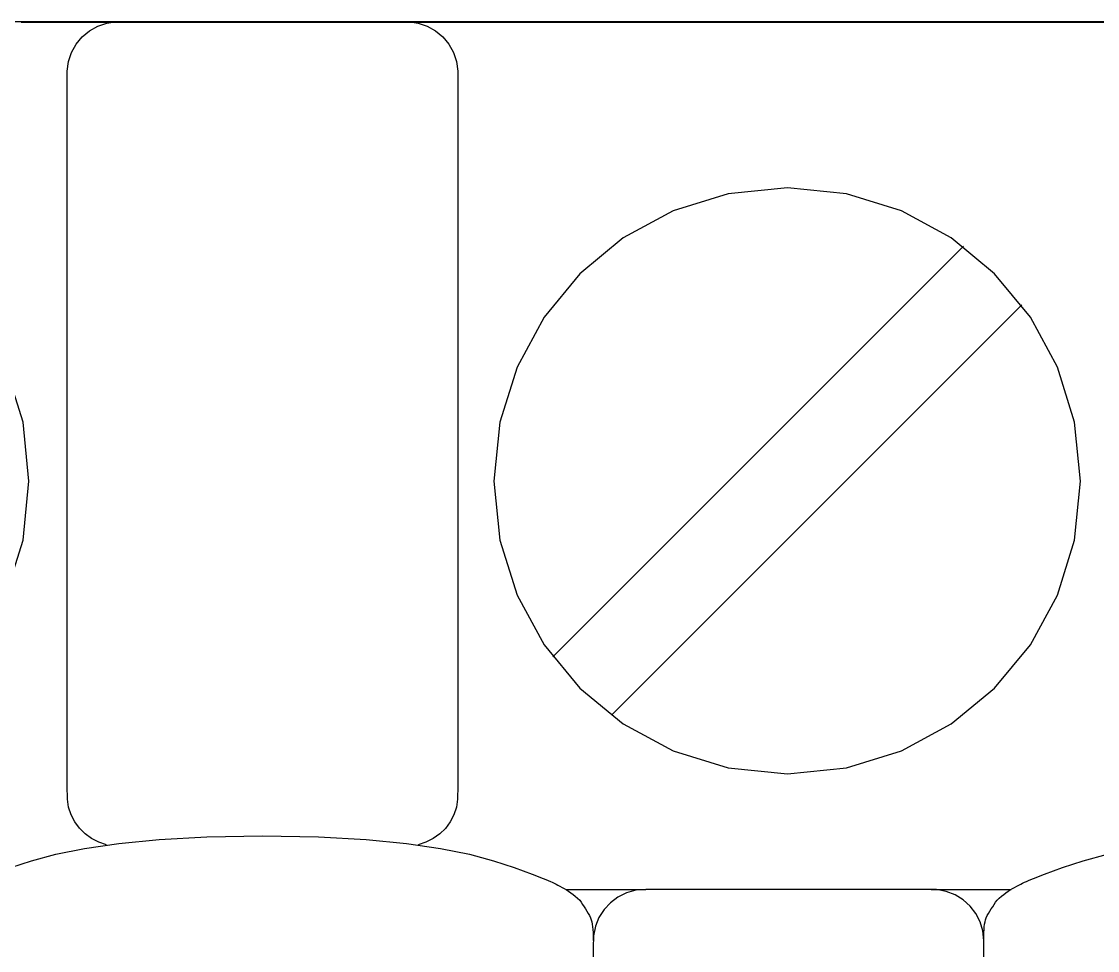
# Model space of a CAD drawing. Extents: x 1 to 47.7, y 0.2 to 35.
# Drawn here: x 36.133 to 36.747, y 9.655 to 10.185 of the extents above; entities that cross this region are included whole.
import ezdxf

# ---------------------------------------------------------------- set-up
doc = ezdxf.new("R2010")
doc.units = 0
doc.header["$MEASUREMENT"] = 0
for name, color, linetype in [('7_1__EMPTY_IO_BOARD_POSITI', 7, 'CONTINUOUS'), ('7_2___8__INDEPENDENT_INPUT', 7, 'CONTINUOUS'), ('7_3___8__OPTOISO_INDEPENDE', 7, 'CONTINUOUS'), ('7_4___24__OPTOISO_INDEPEND', 7, 'CONTINUOUS'), ('7_5___8__INDEPENDENT_INPUT', 7, 'CONTINUOUS'), ('7_6____8__INDEPENDENT_INPU', 7, 'CONTINUOUS'), ('7_7____8__OPTOISO_INDEPEND', 7, 'CONTINUOUS'), ('7_8____8__OPTOISO_INDEPEND', 7, 'CONTINUOUS')]:
    doc.layers.add(name, color=color, linetype=linetype)

msp = doc.modelspace()

# ---------------------------------------------------------------- linework, layer by layer
at = {"layer": '7_1__EMPTY_IO_BOARD_POSITI'}
msp.add_lwpolyline([(36.13318, 10.18502), (36.21066, 10.18502), (36.28529, 10.18502), (36.35692, 10.18502), (36.4254, 10.18502), (36.49057, 10.18502), (36.55229, 10.18502), (36.61038, 10.18502), (36.66471, 10.18502), (36.71512, 10.18502), (36.76146, 10.18502)], dxfattribs=at)
at = {"layer": '7_2___8__INDEPENDENT_INPUT'}
for points in [[(36.18195, 9.71544), (36.17751, 9.71694), (36.17342, 9.71906), (36.16974, 9.72174), (36.16652, 9.72494), (36.16384, 9.72858), (36.16175, 9.73261), (36.16032, 9.73698), (36.1596, 9.74161), (36.15953, 9.7491), (36.15953, 9.78134), (36.15953, 9.83543), (36.15953, 9.9031), (36.15953, 9.97609), (36.15953, 10.04612), (36.15953, 10.10493), (36.15953, 10.14426), (36.15954, 10.15701), (36.16024, 10.16257), (36.16197, 10.16776), (36.1646, 10.17247), (36.16805, 10.1766), (36.1722, 10.18006), (36.17695, 10.18275), (36.18221, 10.18455), (36.18786, 10.18539), (36.19284, 10.18543), (36.207, 10.18543), (36.22932, 10.18543), (36.25654, 10.18543), (36.28538, 10.18543), (36.3126, 10.18543), (36.33492, 10.18543), (36.34908, 10.18543), (36.35406, 10.18539), (36.35971, 10.18455), (36.36496, 10.18275), (36.36972, 10.18006), (36.37387, 10.1766), (36.37731, 10.17247), (36.37994, 10.16776), (36.38166, 10.16257), (36.38236, 10.15701), (36.38238, 10.14426), (36.38238, 10.10493), (36.38238, 10.04612), (36.38238, 9.97609), (36.38238, 9.9031), (36.38238, 9.83543), (36.38238, 9.78134), (36.38238, 9.7491), (36.3823, 9.7416), (36.38158, 9.73694), (36.38013, 9.73256), (36.37801, 9.72852), (36.3753, 9.72487), (36.37206, 9.72168), (36.36834, 9.71901), (36.3642, 9.71691), (36.35972, 9.71544)], [(36.75709, 10.18526), (36.72538, 10.18526), (36.69156, 10.18526), (36.65568, 10.18526), (36.6178, 10.18526), (36.57797, 10.18526), (36.49268, 10.18526), (36.40026, 10.18526), (36.30117, 10.18526), (36.19584, 10.18526), (36.08472, 10.18526)], [(36.43659, 9.82283), (36.67086, 10.0571)], [(36.47001, 9.78941), (36.70428, 10.02368)], [(36.12454, 9.85801), (36.13429, 9.88938), (36.13769, 9.92306), (36.13429, 9.95677), (36.12454, 9.98818)], [(36.12743, 9.70258), (36.13922, 9.7064), (36.15304, 9.71006), (36.16941, 9.71342), (36.18887, 9.7163), (36.21194, 9.71856), (36.23915, 9.72004), (36.27101, 9.72056), (36.30287, 9.72004), (36.33007, 9.71856), (36.35313, 9.7163), (36.37259, 9.71342), (36.38897, 9.71006), (36.40278, 9.7064), (36.41457, 9.70258), (36.42485, 9.69877), (36.43117, 9.69629), (36.43267, 9.69567), (36.43399, 9.69511), (36.43519, 9.69458), (36.4363, 9.69407), (36.43737, 9.69356), (36.43842, 9.69303), (36.43951, 9.69247), (36.44068, 9.69186), (36.44192, 9.69119), (36.44315, 9.69048), (36.44438, 9.68973), (36.44561, 9.68892), (36.44686, 9.68805), (36.44811, 9.68712), (36.4494, 9.68613), (36.45071, 9.68506), (36.45193, 9.68391), (36.45273, 9.68266), (36.45355, 9.6814), (36.4544, 9.68013), (36.45523, 9.67886), (36.45604, 9.67759), (36.4568, 9.67633), (36.45749, 9.67507), (36.45808, 9.67383), (36.4585, 9.67268), (36.45881, 9.67146), (36.45907, 9.67009), (36.45927, 9.6686), (36.45943, 9.66704), (36.45955, 9.66544), (36.45963, 9.66384), (36.45967, 9.66227), (36.45969, 9.66077)], [(36.68253, 9.66077), (36.68254, 9.66227), (36.68256, 9.66384), (36.68261, 9.66544), (36.68269, 9.66704), (36.68281, 9.6686), (36.68298, 9.67009), (36.68321, 9.67146), (36.6835, 9.67268), (36.68392, 9.67383), (36.68452, 9.67507), (36.68521, 9.67633), (36.68596, 9.67759), (36.68677, 9.67886), (36.68761, 9.68013), (36.68845, 9.6814), (36.68928, 9.68266), (36.69007, 9.68391), (36.6913, 9.68506), (36.69261, 9.68613), (36.69389, 9.68712), (36.69515, 9.68805), (36.69639, 9.68892), (36.69762, 9.68973), (36.69885, 9.69048), (36.70008, 9.69119), (36.70132, 9.69186), (36.70249, 9.69247), (36.70358, 9.69303), (36.70464, 9.69356), (36.7057, 9.69407), (36.70681, 9.69458), (36.70801, 9.69511), (36.70934, 9.69567), (36.71084, 9.69629), (36.71715, 9.69877), (36.72743, 9.70258), (36.73922, 9.7064), (36.75304, 9.71006)], [(36.44414, 9.69002), (36.48969, 9.69002)], [(36.68253, 9.64507), (36.68253, 9.66077), (36.68199, 9.66634), (36.68044, 9.67154), (36.67797, 9.6763), (36.67468, 9.6805), (36.67069, 9.68406), (36.66608, 9.68688), (36.66096, 9.68885), (36.65543, 9.68988), (36.65092, 9.69002), (36.63912, 9.69002), (36.61857, 9.69002), (36.59245, 9.69002), (36.56394, 9.69002), (36.53623, 9.69002), (36.51249, 9.69002), (36.49592, 9.69002), (36.48969, 9.69002), (36.48399, 9.68949), (36.47865, 9.68798), (36.47377, 9.68557), (36.46946, 9.68237), (36.4658, 9.67848), (36.46291, 9.67398), (36.46088, 9.66899), (36.45982, 9.66359), (36.45969, 9.65668), (36.45969, 9.62695)], [(36.65254, 9.69002), (36.69809, 9.69002)]]:
    msp.add_lwpolyline(points, dxfattribs=at)
msp.add_lwpolyline([(36.40301, 9.92306), (36.40641, 9.88938), (36.41616, 9.85801), (36.43159, 9.82963), (36.45203, 9.80491), (36.47681, 9.78451), (36.50525, 9.76911), (36.53668, 9.75938), (36.57043, 9.75599), (36.60413, 9.75938), (36.63552, 9.76911), (36.66393, 9.78451), (36.68869, 9.80491), (36.70912, 9.82963), (36.72455, 9.85801), (36.7343, 9.88938), (36.7377, 9.92306), (36.7343, 9.95677), (36.72455, 9.98818), (36.70912, 10.01662), (36.68869, 10.04142), (36.66393, 10.06188), (36.63552, 10.07734), (36.60413, 10.08711), (36.57043, 10.09052), (36.53668, 10.08711), (36.50525, 10.07734), (36.47681, 10.06188), (36.45203, 10.04142), (36.43159, 10.01662), (36.41616, 9.98818), (36.40641, 9.95677)], close=True, dxfattribs=at)
at = {"layer": '7_3___8__OPTOISO_INDEPENDE'}
for points in [[(36.18195, 9.71544), (36.17751, 9.71694), (36.17342, 9.71906), (36.16974, 9.72174), (36.16652, 9.72494), (36.16384, 9.72858), (36.16175, 9.73261), (36.16032, 9.73698), (36.1596, 9.74161), (36.15953, 9.7491), (36.15953, 9.78134), (36.15953, 9.83543), (36.15953, 9.9031), (36.15953, 9.97609), (36.15953, 10.04612), (36.15953, 10.10493), (36.15953, 10.14426), (36.15954, 10.15701), (36.16024, 10.16257), (36.16197, 10.16776), (36.1646, 10.17247), (36.16805, 10.1766), (36.1722, 10.18006), (36.17695, 10.18275), (36.18221, 10.18455), (36.18786, 10.18539), (36.19284, 10.18543), (36.207, 10.18543), (36.22932, 10.18543), (36.25654, 10.18543), (36.28538, 10.18543), (36.3126, 10.18543), (36.33492, 10.18543), (36.34908, 10.18543), (36.35406, 10.18539), (36.35971, 10.18455), (36.36496, 10.18275), (36.36972, 10.18006), (36.37387, 10.1766), (36.37731, 10.17247), (36.37994, 10.16776), (36.38166, 10.16257), (36.38236, 10.15701), (36.38238, 10.14426), (36.38238, 10.10493), (36.38238, 10.04612), (36.38238, 9.97609), (36.38238, 9.9031), (36.38238, 9.83543), (36.38238, 9.78134), (36.38238, 9.7491), (36.3823, 9.7416), (36.38158, 9.73694), (36.38013, 9.73256), (36.37801, 9.72852), (36.3753, 9.72487), (36.37206, 9.72168), (36.36834, 9.71901), (36.3642, 9.71691), (36.35972, 9.71544)], [(36.75709, 10.18526), (36.72538, 10.18526), (36.69156, 10.18526), (36.65568, 10.18526), (36.6178, 10.18526), (36.57797, 10.18526), (36.49268, 10.18526), (36.40026, 10.18526), (36.30117, 10.18526), (36.19584, 10.18526), (36.08472, 10.18526)], [(36.43659, 9.82283), (36.67086, 10.0571)], [(36.47001, 9.78941), (36.70428, 10.02368)], [(36.12454, 9.85801), (36.13429, 9.88938), (36.13769, 9.92306), (36.13429, 9.95677), (36.12454, 9.98818)], [(36.12743, 9.70258), (36.13922, 9.7064), (36.15304, 9.71006), (36.16941, 9.71342), (36.18887, 9.7163), (36.21194, 9.71856), (36.23915, 9.72004), (36.27101, 9.72056), (36.30287, 9.72004), (36.33007, 9.71856), (36.35313, 9.7163), (36.37259, 9.71342), (36.38897, 9.71006), (36.40278, 9.7064), (36.41457, 9.70258), (36.42485, 9.69877), (36.43117, 9.69629), (36.43267, 9.69567), (36.43399, 9.69511), (36.43519, 9.69458), (36.4363, 9.69407), (36.43737, 9.69356), (36.43842, 9.69303), (36.43951, 9.69247), (36.44068, 9.69186), (36.44192, 9.69119), (36.44315, 9.69048), (36.44438, 9.68973), (36.44561, 9.68892), (36.44686, 9.68805), (36.44811, 9.68712), (36.4494, 9.68613), (36.45071, 9.68506), (36.45193, 9.68391), (36.45273, 9.68266), (36.45355, 9.6814), (36.4544, 9.68013), (36.45523, 9.67886), (36.45604, 9.67759), (36.4568, 9.67633), (36.45749, 9.67507), (36.45808, 9.67383), (36.4585, 9.67268), (36.45881, 9.67146), (36.45907, 9.67009), (36.45927, 9.6686), (36.45943, 9.66704), (36.45955, 9.66544), (36.45963, 9.66384), (36.45967, 9.66227), (36.45969, 9.66077)], [(36.68253, 9.66077), (36.68254, 9.66227), (36.68256, 9.66384), (36.68261, 9.66544), (36.68269, 9.66704), (36.68281, 9.6686), (36.68298, 9.67009), (36.68321, 9.67146), (36.6835, 9.67268), (36.68392, 9.67383), (36.68452, 9.67507), (36.68521, 9.67633), (36.68596, 9.67759), (36.68677, 9.67886), (36.68761, 9.68013), (36.68845, 9.6814), (36.68928, 9.68266), (36.69007, 9.68391), (36.6913, 9.68506), (36.69261, 9.68613), (36.69389, 9.68712), (36.69515, 9.68805), (36.69639, 9.68892), (36.69762, 9.68973), (36.69885, 9.69048), (36.70008, 9.69119), (36.70132, 9.69186), (36.70249, 9.69247), (36.70358, 9.69303), (36.70464, 9.69356), (36.7057, 9.69407), (36.70681, 9.69458), (36.70801, 9.69511), (36.70934, 9.69567), (36.71084, 9.69629), (36.71715, 9.69877), (36.72743, 9.70258), (36.73922, 9.7064), (36.75304, 9.71006)], [(36.44414, 9.69002), (36.48969, 9.69002)], [(36.68253, 9.64507), (36.68253, 9.66077), (36.68199, 9.66634), (36.68044, 9.67154), (36.67797, 9.6763), (36.67468, 9.6805), (36.67069, 9.68406), (36.66608, 9.68688), (36.66096, 9.68885), (36.65543, 9.68988), (36.65092, 9.69002), (36.63912, 9.69002), (36.61857, 9.69002), (36.59245, 9.69002), (36.56394, 9.69002), (36.53623, 9.69002), (36.51249, 9.69002), (36.49592, 9.69002), (36.48969, 9.69002), (36.48399, 9.68949), (36.47865, 9.68798), (36.47377, 9.68557), (36.46946, 9.68237), (36.4658, 9.67848), (36.46291, 9.67398), (36.46088, 9.66899), (36.45982, 9.66359), (36.45969, 9.65668), (36.45969, 9.62695)], [(36.65254, 9.69002), (36.69809, 9.69002)]]:
    msp.add_lwpolyline(points, dxfattribs=at)
msp.add_lwpolyline([(36.40301, 9.92306), (36.40641, 9.88938), (36.41616, 9.85801), (36.43159, 9.82963), (36.45203, 9.80491), (36.47681, 9.78451), (36.50525, 9.76911), (36.53668, 9.75938), (36.57043, 9.75599), (36.60413, 9.75938), (36.63552, 9.76911), (36.66393, 9.78451), (36.68869, 9.80491), (36.70912, 9.82963), (36.72455, 9.85801), (36.7343, 9.88938), (36.7377, 9.92306), (36.7343, 9.95677), (36.72455, 9.98818), (36.70912, 10.01662), (36.68869, 10.04142), (36.66393, 10.06188), (36.63552, 10.07734), (36.60413, 10.08711), (36.57043, 10.09052), (36.53668, 10.08711), (36.50525, 10.07734), (36.47681, 10.06188), (36.45203, 10.04142), (36.43159, 10.01662), (36.41616, 9.98818), (36.40641, 9.95677)], close=True, dxfattribs=at)
at = {"layer": '7_4___24__OPTOISO_INDEPEND'}
for points in [[(36.18195, 9.71544), (36.17751, 9.71694), (36.17342, 9.71906), (36.16974, 9.72174), (36.16652, 9.72494), (36.16384, 9.72858), (36.16175, 9.73261), (36.16032, 9.73698), (36.1596, 9.74161), (36.15953, 9.7491), (36.15953, 9.78134), (36.15953, 9.83543), (36.15953, 9.9031), (36.15953, 9.97609), (36.15953, 10.04612), (36.15953, 10.10493), (36.15953, 10.14426), (36.15954, 10.15701), (36.16024, 10.16257), (36.16197, 10.16776), (36.1646, 10.17247), (36.16805, 10.1766), (36.1722, 10.18006), (36.17695, 10.18275), (36.18221, 10.18455), (36.18786, 10.18539), (36.19284, 10.18543), (36.207, 10.18543), (36.22932, 10.18543), (36.25654, 10.18543), (36.28538, 10.18543), (36.3126, 10.18543), (36.33492, 10.18543), (36.34908, 10.18543), (36.35406, 10.18539), (36.35971, 10.18455), (36.36496, 10.18275), (36.36972, 10.18006), (36.37387, 10.1766), (36.37731, 10.17247), (36.37994, 10.16776), (36.38166, 10.16257), (36.38236, 10.15701), (36.38238, 10.14426), (36.38238, 10.10493), (36.38238, 10.04612), (36.38238, 9.97609), (36.38238, 9.9031), (36.38238, 9.83543), (36.38238, 9.78134), (36.38238, 9.7491), (36.3823, 9.7416), (36.38158, 9.73694), (36.38013, 9.73256), (36.37801, 9.72852), (36.3753, 9.72487), (36.37206, 9.72168), (36.36834, 9.71901), (36.3642, 9.71691), (36.35972, 9.71544)], [(36.75709, 10.18526), (36.72538, 10.18526), (36.69156, 10.18526), (36.65568, 10.18526), (36.6178, 10.18526), (36.57797, 10.18526), (36.49268, 10.18526), (36.40026, 10.18526), (36.30117, 10.18526), (36.19584, 10.18526), (36.08472, 10.18526)], [(36.43659, 9.82283), (36.67086, 10.0571)], [(36.47001, 9.78941), (36.70428, 10.02368)], [(36.12454, 9.85801), (36.13429, 9.88938), (36.13769, 9.92306), (36.13429, 9.95677), (36.12454, 9.98818)], [(36.12743, 9.70258), (36.13922, 9.7064), (36.15304, 9.71006), (36.16941, 9.71342), (36.18887, 9.7163), (36.21194, 9.71856), (36.23915, 9.72004), (36.27101, 9.72056), (36.30287, 9.72004), (36.33007, 9.71856), (36.35313, 9.7163), (36.37259, 9.71342), (36.38897, 9.71006), (36.40278, 9.7064), (36.41457, 9.70258), (36.42485, 9.69877), (36.43117, 9.69629), (36.43267, 9.69567), (36.43399, 9.69511), (36.43519, 9.69458), (36.4363, 9.69407), (36.43737, 9.69356), (36.43842, 9.69303), (36.43951, 9.69247), (36.44068, 9.69186), (36.44192, 9.69119), (36.44315, 9.69048), (36.44438, 9.68973), (36.44561, 9.68892), (36.44686, 9.68805), (36.44811, 9.68712), (36.4494, 9.68613), (36.45071, 9.68506), (36.45193, 9.68391), (36.45273, 9.68266), (36.45355, 9.6814), (36.4544, 9.68013), (36.45523, 9.67886), (36.45604, 9.67759), (36.4568, 9.67633), (36.45749, 9.67507), (36.45808, 9.67383), (36.4585, 9.67268), (36.45881, 9.67146), (36.45907, 9.67009), (36.45927, 9.6686), (36.45943, 9.66704), (36.45955, 9.66544), (36.45963, 9.66384), (36.45967, 9.66227), (36.45969, 9.66077)], [(36.68253, 9.66077), (36.68254, 9.66227), (36.68256, 9.66384), (36.68261, 9.66544), (36.68269, 9.66704), (36.68281, 9.6686), (36.68298, 9.67009), (36.68321, 9.67146), (36.6835, 9.67268), (36.68392, 9.67383), (36.68452, 9.67507), (36.68521, 9.67633), (36.68596, 9.67759), (36.68677, 9.67886), (36.68761, 9.68013), (36.68845, 9.6814), (36.68928, 9.68266), (36.69007, 9.68391), (36.6913, 9.68506), (36.69261, 9.68613), (36.69389, 9.68712), (36.69515, 9.68805), (36.69639, 9.68892), (36.69762, 9.68973), (36.69885, 9.69048), (36.70008, 9.69119), (36.70132, 9.69186), (36.70249, 9.69247), (36.70358, 9.69303), (36.70464, 9.69356), (36.7057, 9.69407), (36.70681, 9.69458), (36.70801, 9.69511), (36.70934, 9.69567), (36.71084, 9.69629), (36.71715, 9.69877), (36.72743, 9.70258), (36.73922, 9.7064), (36.75304, 9.71006)], [(36.44414, 9.69002), (36.48969, 9.69002)], [(36.68253, 9.64507), (36.68253, 9.66077), (36.68199, 9.66634), (36.68044, 9.67154), (36.67797, 9.6763), (36.67468, 9.6805), (36.67069, 9.68406), (36.66608, 9.68688), (36.66096, 9.68885), (36.65543, 9.68988), (36.65092, 9.69002), (36.63912, 9.69002), (36.61857, 9.69002), (36.59245, 9.69002), (36.56394, 9.69002), (36.53623, 9.69002), (36.51249, 9.69002), (36.49592, 9.69002), (36.48969, 9.69002), (36.48399, 9.68949), (36.47865, 9.68798), (36.47377, 9.68557), (36.46946, 9.68237), (36.4658, 9.67848), (36.46291, 9.67398), (36.46088, 9.66899), (36.45982, 9.66359), (36.45969, 9.65668), (36.45969, 9.62695)], [(36.65254, 9.69002), (36.69809, 9.69002)]]:
    msp.add_lwpolyline(points, dxfattribs=at)
msp.add_lwpolyline([(36.40301, 9.92306), (36.40641, 9.88938), (36.41616, 9.85801), (36.43159, 9.82963), (36.45203, 9.80491), (36.47681, 9.78451), (36.50525, 9.76911), (36.53668, 9.75938), (36.57043, 9.75599), (36.60413, 9.75938), (36.63552, 9.76911), (36.66393, 9.78451), (36.68869, 9.80491), (36.70912, 9.82963), (36.72455, 9.85801), (36.7343, 9.88938), (36.7377, 9.92306), (36.7343, 9.95677), (36.72455, 9.98818), (36.70912, 10.01662), (36.68869, 10.04142), (36.66393, 10.06188), (36.63552, 10.07734), (36.60413, 10.08711), (36.57043, 10.09052), (36.53668, 10.08711), (36.50525, 10.07734), (36.47681, 10.06188), (36.45203, 10.04142), (36.43159, 10.01662), (36.41616, 9.98818), (36.40641, 9.95677)], close=True, dxfattribs=at)
at = {"layer": '7_5___8__INDEPENDENT_INPUT'}
for points in [[(36.18195, 9.71544), (36.17751, 9.71694), (36.17342, 9.71906), (36.16974, 9.72174), (36.16652, 9.72494), (36.16384, 9.72858), (36.16175, 9.73261), (36.16032, 9.73698), (36.1596, 9.74161), (36.15953, 9.7491), (36.15953, 9.78134), (36.15953, 9.83543), (36.15953, 9.9031), (36.15953, 9.97609), (36.15953, 10.04612), (36.15953, 10.10493), (36.15953, 10.14426), (36.15954, 10.15701), (36.16024, 10.16257), (36.16197, 10.16776), (36.1646, 10.17247), (36.16805, 10.1766), (36.1722, 10.18006), (36.17695, 10.18275), (36.18221, 10.18455), (36.18786, 10.18539), (36.19284, 10.18543), (36.207, 10.18543), (36.22932, 10.18543), (36.25654, 10.18543), (36.28538, 10.18543), (36.3126, 10.18543), (36.33492, 10.18543), (36.34908, 10.18543), (36.35406, 10.18539), (36.35971, 10.18455), (36.36496, 10.18275), (36.36972, 10.18006), (36.37387, 10.1766), (36.37731, 10.17247), (36.37994, 10.16776), (36.38166, 10.16257), (36.38236, 10.15701), (36.38238, 10.14426), (36.38238, 10.10493), (36.38238, 10.04612), (36.38238, 9.97609), (36.38238, 9.9031), (36.38238, 9.83543), (36.38238, 9.78134), (36.38238, 9.7491), (36.3823, 9.7416), (36.38158, 9.73694), (36.38013, 9.73256), (36.37801, 9.72852), (36.3753, 9.72487), (36.37206, 9.72168), (36.36834, 9.71901), (36.3642, 9.71691), (36.35972, 9.71544)], [(36.75709, 10.18526), (36.72538, 10.18526), (36.69156, 10.18526), (36.65568, 10.18526), (36.6178, 10.18526), (36.57797, 10.18526), (36.49268, 10.18526), (36.40026, 10.18526), (36.30117, 10.18526), (36.19584, 10.18526), (36.08472, 10.18526)], [(36.43659, 9.82283), (36.67086, 10.0571)], [(36.47001, 9.78941), (36.70428, 10.02368)], [(36.12454, 9.85801), (36.13429, 9.88938), (36.13769, 9.92306), (36.13429, 9.95677), (36.12454, 9.98818)], [(36.12743, 9.70258), (36.13922, 9.7064), (36.15304, 9.71006), (36.16941, 9.71342), (36.18887, 9.7163), (36.21194, 9.71856), (36.23915, 9.72004), (36.27101, 9.72056), (36.30287, 9.72004), (36.33007, 9.71856), (36.35313, 9.7163), (36.37259, 9.71342), (36.38897, 9.71006), (36.40278, 9.7064), (36.41457, 9.70258), (36.42485, 9.69877), (36.43117, 9.69629), (36.43267, 9.69567), (36.43399, 9.69511), (36.43519, 9.69458), (36.4363, 9.69407), (36.43737, 9.69356), (36.43842, 9.69303), (36.43951, 9.69247), (36.44068, 9.69186), (36.44192, 9.69119), (36.44315, 9.69048), (36.44438, 9.68973), (36.44561, 9.68892), (36.44686, 9.68805), (36.44811, 9.68712), (36.4494, 9.68613), (36.45071, 9.68506), (36.45193, 9.68391), (36.45273, 9.68266), (36.45355, 9.6814), (36.4544, 9.68013), (36.45523, 9.67886), (36.45604, 9.67759), (36.4568, 9.67633), (36.45749, 9.67507), (36.45808, 9.67383), (36.4585, 9.67268), (36.45881, 9.67146), (36.45907, 9.67009), (36.45927, 9.6686), (36.45943, 9.66704), (36.45955, 9.66544), (36.45963, 9.66384), (36.45967, 9.66227), (36.45969, 9.66077)], [(36.68253, 9.66077), (36.68254, 9.66227), (36.68256, 9.66384), (36.68261, 9.66544), (36.68269, 9.66704), (36.68281, 9.6686), (36.68298, 9.67009), (36.68321, 9.67146), (36.6835, 9.67268), (36.68392, 9.67383), (36.68452, 9.67507), (36.68521, 9.67633), (36.68596, 9.67759), (36.68677, 9.67886), (36.68761, 9.68013), (36.68845, 9.6814), (36.68928, 9.68266), (36.69007, 9.68391), (36.6913, 9.68506), (36.69261, 9.68613), (36.69389, 9.68712), (36.69515, 9.68805), (36.69639, 9.68892), (36.69762, 9.68973), (36.69885, 9.69048), (36.70008, 9.69119), (36.70132, 9.69186), (36.70249, 9.69247), (36.70358, 9.69303), (36.70464, 9.69356), (36.7057, 9.69407), (36.70681, 9.69458), (36.70801, 9.69511), (36.70934, 9.69567), (36.71084, 9.69629), (36.71715, 9.69877), (36.72743, 9.70258), (36.73922, 9.7064), (36.75304, 9.71006)], [(36.44414, 9.69002), (36.48969, 9.69002)], [(36.68253, 9.64507), (36.68253, 9.66077), (36.68199, 9.66634), (36.68044, 9.67154), (36.67797, 9.6763), (36.67468, 9.6805), (36.67069, 9.68406), (36.66608, 9.68688), (36.66096, 9.68885), (36.65543, 9.68988), (36.65092, 9.69002), (36.63912, 9.69002), (36.61857, 9.69002), (36.59245, 9.69002), (36.56394, 9.69002), (36.53623, 9.69002), (36.51249, 9.69002), (36.49592, 9.69002), (36.48969, 9.69002), (36.48399, 9.68949), (36.47865, 9.68798), (36.47377, 9.68557), (36.46946, 9.68237), (36.4658, 9.67848), (36.46291, 9.67398), (36.46088, 9.66899), (36.45982, 9.66359), (36.45969, 9.65668), (36.45969, 9.62695)], [(36.65254, 9.69002), (36.69809, 9.69002)]]:
    msp.add_lwpolyline(points, dxfattribs=at)
msp.add_lwpolyline([(36.40301, 9.92306), (36.40641, 9.88938), (36.41616, 9.85801), (36.43159, 9.82963), (36.45203, 9.80491), (36.47681, 9.78451), (36.50525, 9.76911), (36.53668, 9.75938), (36.57043, 9.75599), (36.60413, 9.75938), (36.63552, 9.76911), (36.66393, 9.78451), (36.68869, 9.80491), (36.70912, 9.82963), (36.72455, 9.85801), (36.7343, 9.88938), (36.7377, 9.92306), (36.7343, 9.95677), (36.72455, 9.98818), (36.70912, 10.01662), (36.68869, 10.04142), (36.66393, 10.06188), (36.63552, 10.07734), (36.60413, 10.08711), (36.57043, 10.09052), (36.53668, 10.08711), (36.50525, 10.07734), (36.47681, 10.06188), (36.45203, 10.04142), (36.43159, 10.01662), (36.41616, 9.98818), (36.40641, 9.95677)], close=True, dxfattribs=at)
at = {"layer": '7_6____8__INDEPENDENT_INPU'}
for points in [[(36.18195, 9.71544), (36.17751, 9.71694), (36.17342, 9.71906), (36.16974, 9.72174), (36.16652, 9.72494), (36.16384, 9.72858), (36.16175, 9.73261), (36.16032, 9.73698), (36.1596, 9.74161), (36.15953, 9.7491), (36.15953, 9.78134), (36.15953, 9.83543), (36.15953, 9.9031), (36.15953, 9.97609), (36.15953, 10.04612), (36.15953, 10.10493), (36.15953, 10.14426), (36.15954, 10.15701), (36.16024, 10.16257), (36.16197, 10.16776), (36.1646, 10.17247), (36.16805, 10.1766), (36.1722, 10.18006), (36.17695, 10.18275), (36.18221, 10.18455), (36.18786, 10.18539), (36.19284, 10.18543), (36.207, 10.18543), (36.22932, 10.18543), (36.25654, 10.18543), (36.28538, 10.18543), (36.3126, 10.18543), (36.33492, 10.18543), (36.34908, 10.18543), (36.35406, 10.18539), (36.35971, 10.18455), (36.36496, 10.18275), (36.36972, 10.18006), (36.37387, 10.1766), (36.37731, 10.17247), (36.37994, 10.16776), (36.38166, 10.16257), (36.38236, 10.15701), (36.38238, 10.14426), (36.38238, 10.10493), (36.38238, 10.04612), (36.38238, 9.97609), (36.38238, 9.9031), (36.38238, 9.83543), (36.38238, 9.78134), (36.38238, 9.7491), (36.3823, 9.7416), (36.38158, 9.73694), (36.38013, 9.73256), (36.37801, 9.72852), (36.3753, 9.72487), (36.37206, 9.72168), (36.36834, 9.71901), (36.3642, 9.71691), (36.35972, 9.71544)], [(36.75709, 10.18526), (36.72538, 10.18526), (36.69156, 10.18526), (36.65568, 10.18526), (36.6178, 10.18526), (36.57797, 10.18526), (36.49268, 10.18526), (36.40026, 10.18526), (36.30117, 10.18526), (36.19584, 10.18526), (36.08472, 10.18526)], [(36.43659, 9.82283), (36.67086, 10.0571)], [(36.47001, 9.78941), (36.70428, 10.02368)], [(36.12454, 9.85801), (36.13429, 9.88938), (36.13769, 9.92306), (36.13429, 9.95677), (36.12454, 9.98818)], [(36.12743, 9.70258), (36.13922, 9.7064), (36.15304, 9.71006), (36.16941, 9.71342), (36.18887, 9.7163), (36.21194, 9.71856), (36.23915, 9.72004), (36.27101, 9.72056), (36.30287, 9.72004), (36.33007, 9.71856), (36.35313, 9.7163), (36.37259, 9.71342), (36.38897, 9.71006), (36.40278, 9.7064), (36.41457, 9.70258), (36.42485, 9.69877), (36.43117, 9.69629), (36.43267, 9.69567), (36.43399, 9.69511), (36.43519, 9.69458), (36.4363, 9.69407), (36.43737, 9.69356), (36.43842, 9.69303), (36.43951, 9.69247), (36.44068, 9.69186), (36.44192, 9.69119), (36.44315, 9.69048), (36.44438, 9.68973), (36.44561, 9.68892), (36.44686, 9.68805), (36.44811, 9.68712), (36.4494, 9.68613), (36.45071, 9.68506), (36.45193, 9.68391), (36.45273, 9.68266), (36.45355, 9.6814), (36.4544, 9.68013), (36.45523, 9.67886), (36.45604, 9.67759), (36.4568, 9.67633), (36.45749, 9.67507), (36.45808, 9.67383), (36.4585, 9.67268), (36.45881, 9.67146), (36.45907, 9.67009), (36.45927, 9.6686), (36.45943, 9.66704), (36.45955, 9.66544), (36.45963, 9.66384), (36.45967, 9.66227), (36.45969, 9.66077)], [(36.68253, 9.66077), (36.68254, 9.66227), (36.68256, 9.66384), (36.68261, 9.66544), (36.68269, 9.66704), (36.68281, 9.6686), (36.68298, 9.67009), (36.68321, 9.67146), (36.6835, 9.67268), (36.68392, 9.67383), (36.68452, 9.67507), (36.68521, 9.67633), (36.68596, 9.67759), (36.68677, 9.67886), (36.68761, 9.68013), (36.68845, 9.6814), (36.68928, 9.68266), (36.69007, 9.68391), (36.6913, 9.68506), (36.69261, 9.68613), (36.69389, 9.68712), (36.69515, 9.68805), (36.69639, 9.68892), (36.69762, 9.68973), (36.69885, 9.69048), (36.70008, 9.69119), (36.70132, 9.69186), (36.70249, 9.69247), (36.70358, 9.69303), (36.70464, 9.69356), (36.7057, 9.69407), (36.70681, 9.69458), (36.70801, 9.69511), (36.70934, 9.69567), (36.71084, 9.69629), (36.71715, 9.69877), (36.72743, 9.70258), (36.73922, 9.7064), (36.75304, 9.71006)], [(36.44414, 9.69002), (36.48969, 9.69002)], [(36.68253, 9.64507), (36.68253, 9.66077), (36.68199, 9.66634), (36.68044, 9.67154), (36.67797, 9.6763), (36.67468, 9.6805), (36.67069, 9.68406), (36.66608, 9.68688), (36.66096, 9.68885), (36.65543, 9.68988), (36.65092, 9.69002), (36.63912, 9.69002), (36.61857, 9.69002), (36.59245, 9.69002), (36.56394, 9.69002), (36.53623, 9.69002), (36.51249, 9.69002), (36.49592, 9.69002), (36.48969, 9.69002), (36.48399, 9.68949), (36.47865, 9.68798), (36.47377, 9.68557), (36.46946, 9.68237), (36.4658, 9.67848), (36.46291, 9.67398), (36.46088, 9.66899), (36.45982, 9.66359), (36.45969, 9.65668), (36.45969, 9.62695)], [(36.65254, 9.69002), (36.69809, 9.69002)]]:
    msp.add_lwpolyline(points, dxfattribs=at)
msp.add_lwpolyline([(36.40301, 9.92306), (36.40641, 9.88938), (36.41616, 9.85801), (36.43159, 9.82963), (36.45203, 9.80491), (36.47681, 9.78451), (36.50525, 9.76911), (36.53668, 9.75938), (36.57043, 9.75599), (36.60413, 9.75938), (36.63552, 9.76911), (36.66393, 9.78451), (36.68869, 9.80491), (36.70912, 9.82963), (36.72455, 9.85801), (36.7343, 9.88938), (36.7377, 9.92306), (36.7343, 9.95677), (36.72455, 9.98818), (36.70912, 10.01662), (36.68869, 10.04142), (36.66393, 10.06188), (36.63552, 10.07734), (36.60413, 10.08711), (36.57043, 10.09052), (36.53668, 10.08711), (36.50525, 10.07734), (36.47681, 10.06188), (36.45203, 10.04142), (36.43159, 10.01662), (36.41616, 9.98818), (36.40641, 9.95677)], close=True, dxfattribs=at)
at = {"layer": '7_7____8__OPTOISO_INDEPEND'}
for points in [[(36.18195, 9.71544), (36.17751, 9.71694), (36.17342, 9.71906), (36.16974, 9.72174), (36.16652, 9.72494), (36.16384, 9.72858), (36.16175, 9.73261), (36.16032, 9.73698), (36.1596, 9.74161), (36.15953, 9.7491), (36.15953, 9.78134), (36.15953, 9.83543), (36.15953, 9.9031), (36.15953, 9.97609), (36.15953, 10.04612), (36.15953, 10.10493), (36.15953, 10.14426), (36.15954, 10.15701), (36.16024, 10.16257), (36.16197, 10.16776), (36.1646, 10.17247), (36.16805, 10.1766), (36.1722, 10.18006), (36.17695, 10.18275), (36.18221, 10.18455), (36.18786, 10.18539), (36.19284, 10.18543), (36.207, 10.18543), (36.22932, 10.18543), (36.25654, 10.18543), (36.28538, 10.18543), (36.3126, 10.18543), (36.33492, 10.18543), (36.34908, 10.18543), (36.35406, 10.18539), (36.35971, 10.18455), (36.36496, 10.18275), (36.36972, 10.18006), (36.37387, 10.1766), (36.37731, 10.17247), (36.37994, 10.16776), (36.38166, 10.16257), (36.38236, 10.15701), (36.38238, 10.14426), (36.38238, 10.10493), (36.38238, 10.04612), (36.38238, 9.97609), (36.38238, 9.9031), (36.38238, 9.83543), (36.38238, 9.78134), (36.38238, 9.7491), (36.3823, 9.7416), (36.38158, 9.73694), (36.38013, 9.73256), (36.37801, 9.72852), (36.3753, 9.72487), (36.37206, 9.72168), (36.36834, 9.71901), (36.3642, 9.71691), (36.35972, 9.71544)], [(36.75709, 10.18526), (36.72538, 10.18526), (36.69156, 10.18526), (36.65568, 10.18526), (36.6178, 10.18526), (36.57797, 10.18526), (36.49268, 10.18526), (36.40026, 10.18526), (36.30117, 10.18526), (36.19584, 10.18526), (36.08472, 10.18526)], [(36.43659, 9.82283), (36.67086, 10.0571)], [(36.47001, 9.78941), (36.70428, 10.02368)], [(36.12454, 9.85801), (36.13429, 9.88938), (36.13769, 9.92306), (36.13429, 9.95677), (36.12454, 9.98818)], [(36.12743, 9.70258), (36.13922, 9.7064), (36.15304, 9.71006), (36.16941, 9.71342), (36.18887, 9.7163), (36.21194, 9.71856), (36.23915, 9.72004), (36.27101, 9.72056), (36.30287, 9.72004), (36.33007, 9.71856), (36.35313, 9.7163), (36.37259, 9.71342), (36.38897, 9.71006), (36.40278, 9.7064), (36.41457, 9.70258), (36.42485, 9.69877), (36.43117, 9.69629), (36.43267, 9.69567), (36.43399, 9.69511), (36.43519, 9.69458), (36.4363, 9.69407), (36.43737, 9.69356), (36.43842, 9.69303), (36.43951, 9.69247), (36.44068, 9.69186), (36.44192, 9.69119), (36.44315, 9.69048), (36.44438, 9.68973), (36.44561, 9.68892), (36.44686, 9.68805), (36.44811, 9.68712), (36.4494, 9.68613), (36.45071, 9.68506), (36.45193, 9.68391), (36.45273, 9.68266), (36.45355, 9.6814), (36.4544, 9.68013), (36.45523, 9.67886), (36.45604, 9.67759), (36.4568, 9.67633), (36.45749, 9.67507), (36.45808, 9.67383), (36.4585, 9.67268), (36.45881, 9.67146), (36.45907, 9.67009), (36.45927, 9.6686), (36.45943, 9.66704), (36.45955, 9.66544), (36.45963, 9.66384), (36.45967, 9.66227), (36.45969, 9.66077)], [(36.68253, 9.66077), (36.68254, 9.66227), (36.68256, 9.66384), (36.68261, 9.66544), (36.68269, 9.66704), (36.68281, 9.6686), (36.68298, 9.67009), (36.68321, 9.67146), (36.6835, 9.67268), (36.68392, 9.67383), (36.68452, 9.67507), (36.68521, 9.67633), (36.68596, 9.67759), (36.68677, 9.67886), (36.68761, 9.68013), (36.68845, 9.6814), (36.68928, 9.68266), (36.69007, 9.68391), (36.6913, 9.68506), (36.69261, 9.68613), (36.69389, 9.68712), (36.69515, 9.68805), (36.69639, 9.68892), (36.69762, 9.68973), (36.69885, 9.69048), (36.70008, 9.69119), (36.70132, 9.69186), (36.70249, 9.69247), (36.70358, 9.69303), (36.70464, 9.69356), (36.7057, 9.69407), (36.70681, 9.69458), (36.70801, 9.69511), (36.70934, 9.69567), (36.71084, 9.69629), (36.71715, 9.69877), (36.72743, 9.70258), (36.73922, 9.7064), (36.75304, 9.71006)], [(36.44414, 9.69002), (36.48969, 9.69002)], [(36.68253, 9.64507), (36.68253, 9.66077), (36.68199, 9.66634), (36.68044, 9.67154), (36.67797, 9.6763), (36.67468, 9.6805), (36.67069, 9.68406), (36.66608, 9.68688), (36.66096, 9.68885), (36.65543, 9.68988), (36.65092, 9.69002), (36.63912, 9.69002), (36.61857, 9.69002), (36.59245, 9.69002), (36.56394, 9.69002), (36.53623, 9.69002), (36.51249, 9.69002), (36.49592, 9.69002), (36.48969, 9.69002), (36.48399, 9.68949), (36.47865, 9.68798), (36.47377, 9.68557), (36.46946, 9.68237), (36.4658, 9.67848), (36.46291, 9.67398), (36.46088, 9.66899), (36.45982, 9.66359), (36.45969, 9.65668), (36.45969, 9.62695)], [(36.65254, 9.69002), (36.69809, 9.69002)]]:
    msp.add_lwpolyline(points, dxfattribs=at)
msp.add_lwpolyline([(36.40301, 9.92306), (36.40641, 9.88938), (36.41616, 9.85801), (36.43159, 9.82963), (36.45203, 9.80491), (36.47681, 9.78451), (36.50525, 9.76911), (36.53668, 9.75938), (36.57043, 9.75599), (36.60413, 9.75938), (36.63552, 9.76911), (36.66393, 9.78451), (36.68869, 9.80491), (36.70912, 9.82963), (36.72455, 9.85801), (36.7343, 9.88938), (36.7377, 9.92306), (36.7343, 9.95677), (36.72455, 9.98818), (36.70912, 10.01662), (36.68869, 10.04142), (36.66393, 10.06188), (36.63552, 10.07734), (36.60413, 10.08711), (36.57043, 10.09052), (36.53668, 10.08711), (36.50525, 10.07734), (36.47681, 10.06188), (36.45203, 10.04142), (36.43159, 10.01662), (36.41616, 9.98818), (36.40641, 9.95677)], close=True, dxfattribs=at)
at = {"layer": '7_8____8__OPTOISO_INDEPEND'}
for points in [[(36.18195, 9.71544), (36.17751, 9.71694), (36.17342, 9.71906), (36.16974, 9.72174), (36.16652, 9.72494), (36.16384, 9.72858), (36.16175, 9.73261), (36.16032, 9.73698), (36.1596, 9.74161), (36.15953, 9.7491), (36.15953, 9.78134), (36.15953, 9.83543), (36.15953, 9.9031), (36.15953, 9.97609), (36.15953, 10.04612), (36.15953, 10.10493), (36.15953, 10.14426), (36.15954, 10.15701), (36.16024, 10.16257), (36.16197, 10.16776), (36.1646, 10.17247), (36.16805, 10.1766), (36.1722, 10.18006), (36.17695, 10.18275), (36.18221, 10.18455), (36.18786, 10.18539), (36.19284, 10.18543), (36.207, 10.18543), (36.22932, 10.18543), (36.25654, 10.18543), (36.28538, 10.18543), (36.3126, 10.18543), (36.33492, 10.18543), (36.34908, 10.18543), (36.35406, 10.18539), (36.35971, 10.18455), (36.36496, 10.18275), (36.36972, 10.18006), (36.37387, 10.1766), (36.37731, 10.17247), (36.37994, 10.16776), (36.38166, 10.16257), (36.38236, 10.15701), (36.38238, 10.14426), (36.38238, 10.10493), (36.38238, 10.04612), (36.38238, 9.97609), (36.38238, 9.9031), (36.38238, 9.83543), (36.38238, 9.78134), (36.38238, 9.7491), (36.3823, 9.7416), (36.38158, 9.73694), (36.38013, 9.73256), (36.37801, 9.72852), (36.3753, 9.72487), (36.37206, 9.72168), (36.36834, 9.71901), (36.3642, 9.71691), (36.35972, 9.71544)], [(36.75709, 10.18526), (36.72538, 10.18526), (36.69156, 10.18526), (36.65568, 10.18526), (36.6178, 10.18526), (36.57797, 10.18526), (36.49268, 10.18526), (36.40026, 10.18526), (36.30117, 10.18526), (36.19584, 10.18526), (36.08472, 10.18526)], [(36.43659, 9.82283), (36.67086, 10.0571)], [(36.47001, 9.78941), (36.70428, 10.02368)], [(36.12454, 9.85801), (36.13429, 9.88938), (36.13769, 9.92306), (36.13429, 9.95677), (36.12454, 9.98818)], [(36.12743, 9.70258), (36.13922, 9.7064), (36.15304, 9.71006), (36.16941, 9.71342), (36.18887, 9.7163), (36.21194, 9.71856), (36.23915, 9.72004), (36.27101, 9.72056), (36.30287, 9.72004), (36.33007, 9.71856), (36.35313, 9.7163), (36.37259, 9.71342), (36.38897, 9.71006), (36.40278, 9.7064), (36.41457, 9.70258), (36.42485, 9.69877), (36.43117, 9.69629), (36.43267, 9.69567), (36.43399, 9.69511), (36.43519, 9.69458), (36.4363, 9.69407), (36.43737, 9.69356), (36.43842, 9.69303), (36.43951, 9.69247), (36.44068, 9.69186), (36.44192, 9.69119), (36.44315, 9.69048), (36.44438, 9.68973), (36.44561, 9.68892), (36.44686, 9.68805), (36.44811, 9.68712), (36.4494, 9.68613), (36.45071, 9.68506), (36.45193, 9.68391), (36.45273, 9.68266), (36.45355, 9.6814), (36.4544, 9.68013), (36.45523, 9.67886), (36.45604, 9.67759), (36.4568, 9.67633), (36.45749, 9.67507), (36.45808, 9.67383), (36.4585, 9.67268), (36.45881, 9.67146), (36.45907, 9.67009), (36.45927, 9.6686), (36.45943, 9.66704), (36.45955, 9.66544), (36.45963, 9.66384), (36.45967, 9.66227), (36.45969, 9.66077)], [(36.68253, 9.66077), (36.68254, 9.66227), (36.68256, 9.66384), (36.68261, 9.66544), (36.68269, 9.66704), (36.68281, 9.6686), (36.68298, 9.67009), (36.68321, 9.67146), (36.6835, 9.67268), (36.68392, 9.67383), (36.68452, 9.67507), (36.68521, 9.67633), (36.68596, 9.67759), (36.68677, 9.67886), (36.68761, 9.68013), (36.68845, 9.6814), (36.68928, 9.68266), (36.69007, 9.68391), (36.6913, 9.68506), (36.69261, 9.68613), (36.69389, 9.68712), (36.69515, 9.68805), (36.69639, 9.68892), (36.69762, 9.68973), (36.69885, 9.69048), (36.70008, 9.69119), (36.70132, 9.69186), (36.70249, 9.69247), (36.70358, 9.69303), (36.70464, 9.69356), (36.7057, 9.69407), (36.70681, 9.69458), (36.70801, 9.69511), (36.70934, 9.69567), (36.71084, 9.69629), (36.71715, 9.69877), (36.72743, 9.70258), (36.73922, 9.7064), (36.75304, 9.71006)], [(36.44414, 9.69002), (36.48969, 9.69002)], [(36.68253, 9.64507), (36.68253, 9.66077), (36.68199, 9.66634), (36.68044, 9.67154), (36.67797, 9.6763), (36.67468, 9.6805), (36.67069, 9.68406), (36.66608, 9.68688), (36.66096, 9.68885), (36.65543, 9.68988), (36.65092, 9.69002), (36.63912, 9.69002), (36.61857, 9.69002), (36.59245, 9.69002), (36.56394, 9.69002), (36.53623, 9.69002), (36.51249, 9.69002), (36.49592, 9.69002), (36.48969, 9.69002), (36.48399, 9.68949), (36.47865, 9.68798), (36.47377, 9.68557), (36.46946, 9.68237), (36.4658, 9.67848), (36.46291, 9.67398), (36.46088, 9.66899), (36.45982, 9.66359), (36.45969, 9.65668), (36.45969, 9.62695)], [(36.65254, 9.69002), (36.69809, 9.69002)]]:
    msp.add_lwpolyline(points, dxfattribs=at)
msp.add_lwpolyline([(36.40301, 9.92306), (36.40641, 9.88938), (36.41616, 9.85801), (36.43159, 9.82963), (36.45203, 9.80491), (36.47681, 9.78451), (36.50525, 9.76911), (36.53668, 9.75938), (36.57043, 9.75599), (36.60413, 9.75938), (36.63552, 9.76911), (36.66393, 9.78451), (36.68869, 9.80491), (36.70912, 9.82963), (36.72455, 9.85801), (36.7343, 9.88938), (36.7377, 9.92306), (36.7343, 9.95677), (36.72455, 9.98818), (36.70912, 10.01662), (36.68869, 10.04142), (36.66393, 10.06188), (36.63552, 10.07734), (36.60413, 10.08711), (36.57043, 10.09052), (36.53668, 10.08711), (36.50525, 10.07734), (36.47681, 10.06188), (36.45203, 10.04142), (36.43159, 10.01662), (36.41616, 9.98818), (36.40641, 9.95677)], close=True, dxfattribs=at)

doc.saveas('drawing.dxf')
